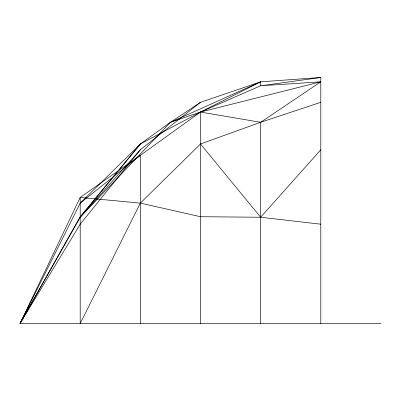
<?xml version="1.0" encoding="UTF-8"?>
<svg xmlns="http://www.w3.org/2000/svg" width="401" height="401" viewBox="0 0 401 401"><rect width="100%" height="100%" fill="white"/><g stroke="black" fill="none" stroke-linecap="round" stroke-linejoin="round"><path stroke-width="0.6" d="M320.8 323.497L320.8 77.503L260.65 81.819L200.5 102.32L170.425 122.3L140.35 143.994L80.2 203.117L20.05 323.497L380.95 323.497M200.5 102.32L140.35 149.779L80.2 224.194L20.05 323.497L80.2 197.452L140.35 155.352L200.5 112.054L260.65 81.819L260.65 85.774L200.5 112.054L140.35 143.994L80.2 216.735L20.05 323.497L80.2 217.257L140.35 143.994M140.35 149.779L80.2 217.257L170.425 122.3L260.65 81.819M320.8 149.779L260.65 217.247L200.5 216.725L140.35 203.112L80.2 197.452L80.2 323.497L140.35 203.112L200.5 143.979L260.65 122.29L320.8 102.325M80.2 203.117L140.35 155.352L140.35 323.497M170.425 122.3L200.5 112.054L260.65 122.29L320.8 81.814L260.65 85.774L320.8 77.503M320.8 81.814L200.5 112.054L200.5 323.497M320.8 224.194L260.65 217.247L200.5 143.979M260.65 122.29L260.65 323.497"/></g></svg>
